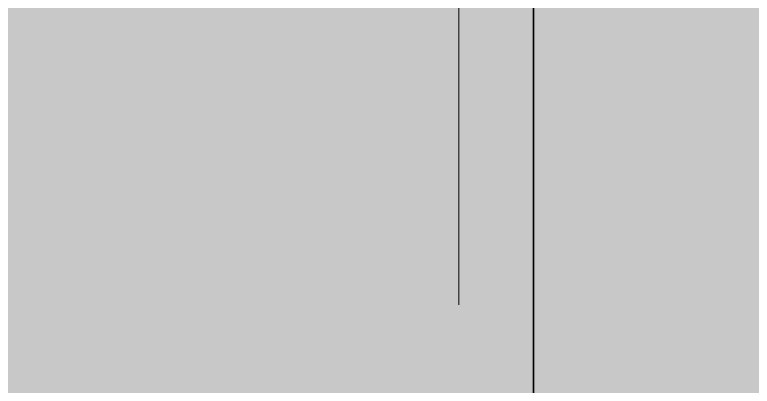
# Model space of a CAD drawing. Extents: x 8 to 21351, y 0 to 420.
# Drawn here: x 18967.31 to 18973.75, y 134.07 to 137.31 of the extents above; entities that cross this region are included whole.
import ezdxf

# ---------------------------------------------------------------- set-up
doc = ezdxf.new("R2010")
doc.units = 0

msp = doc.modelspace()

# ---------------------------------------------------------------- hatches: boundary and pattern name
for points in [[(18954.3143, 137.3928), (18954.3143, 129.8928), (18971.8393, 129.8928), (18971.8393, 137.3928)], [(18954.3143, 137.3928), (18954.3143, 129.8928), (18971.8393, 129.8928), (18971.8393, 137.3928)], [(19031.9894, 137.3928), (18971.8393, 137.3928), (18971.8393, 129.8928), (19031.9894, 129.8928)], [(19031.9894, 137.3928), (18971.8393, 137.3928), (18971.8393, 129.8928), (19031.9894, 129.8928)]]:
    msp.add_hatch(color=7).paths.add_polyline_path(points)

# ---------------------------------------------------------------- linework, layer by layer
at = {"color": 7, "lineweight": 15}
for p, q in [((18971.1893, 138.3048), (18971.1893, 134.7768)), ((18971.8393, 129.8928), (18971.8393, 137.3928))]:
    msp.add_line(p, q, dxfattribs=at)
at = {"color": 7}
for points in [[(18954.3143, 137.3928), (18954.3143, 129.8928), (18971.8393, 129.8928), (18971.8393, 137.3928)], [(18954.3143, 137.3928), (18954.3143, 129.8928), (18971.8393, 129.8928), (18971.8393, 137.3928)], [(19031.9894, 137.3928), (18971.8393, 137.3928), (18971.8393, 129.8928), (19031.9894, 129.8928)], [(19031.9894, 137.3928), (18971.8393, 137.3928), (18971.8393, 129.8928), (19031.9894, 129.8928)]]:
    msp.add_lwpolyline(points, close=True, dxfattribs=at)

doc.saveas('drawing.dxf')
